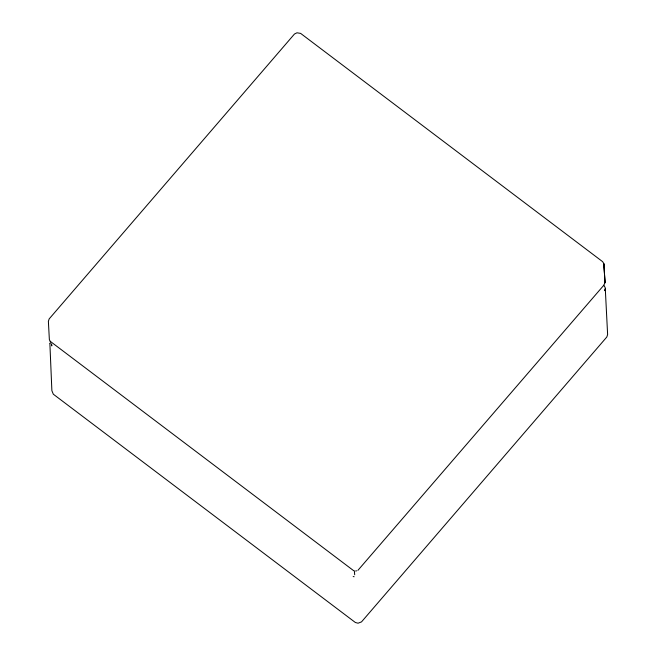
<?xml version="1.0" encoding="UTF-8"?>
<svg xmlns="http://www.w3.org/2000/svg" width="656" height="656" viewBox="0 0 656 656"><rect width="100%" height="100%" fill="white"/><g stroke="black" fill="none" stroke-linecap="round" stroke-linejoin="round"><path stroke-width="0.98" d="M49.881 343.596L51.881 390.673L53.316 394.199L355.38 622.503L358.061 623.2L361.505 621.896L606.825 336.995L607.62 334.544L605.299 288.952L605.103 287.369L603.733 285.262M50.028 343.4L50.389 342.58M357.905 570.359L603.832 285.221L604.93 282.785L603.971 263.909L602.675 261.703L300.612 33.382L296.955 32.8L294.462 34.03L49.159 318.914L48.38 321.342L49.356 339.537L50.004 341.095M355.609 570.982L356.618 570.851M353.166 576.526L354.133 576.747M353.691 570.712L50.151 341.259M354.338 570.802L354.699 574.754M605.299 288.952L604.889 290.641L605.299 288.952M51.635 344.482L51.389 343.9L51.791 345.933L51.635 344.482M604.102 265.409L603.971 263.909L604.93 282.785L604.102 265.409"/></g></svg>
